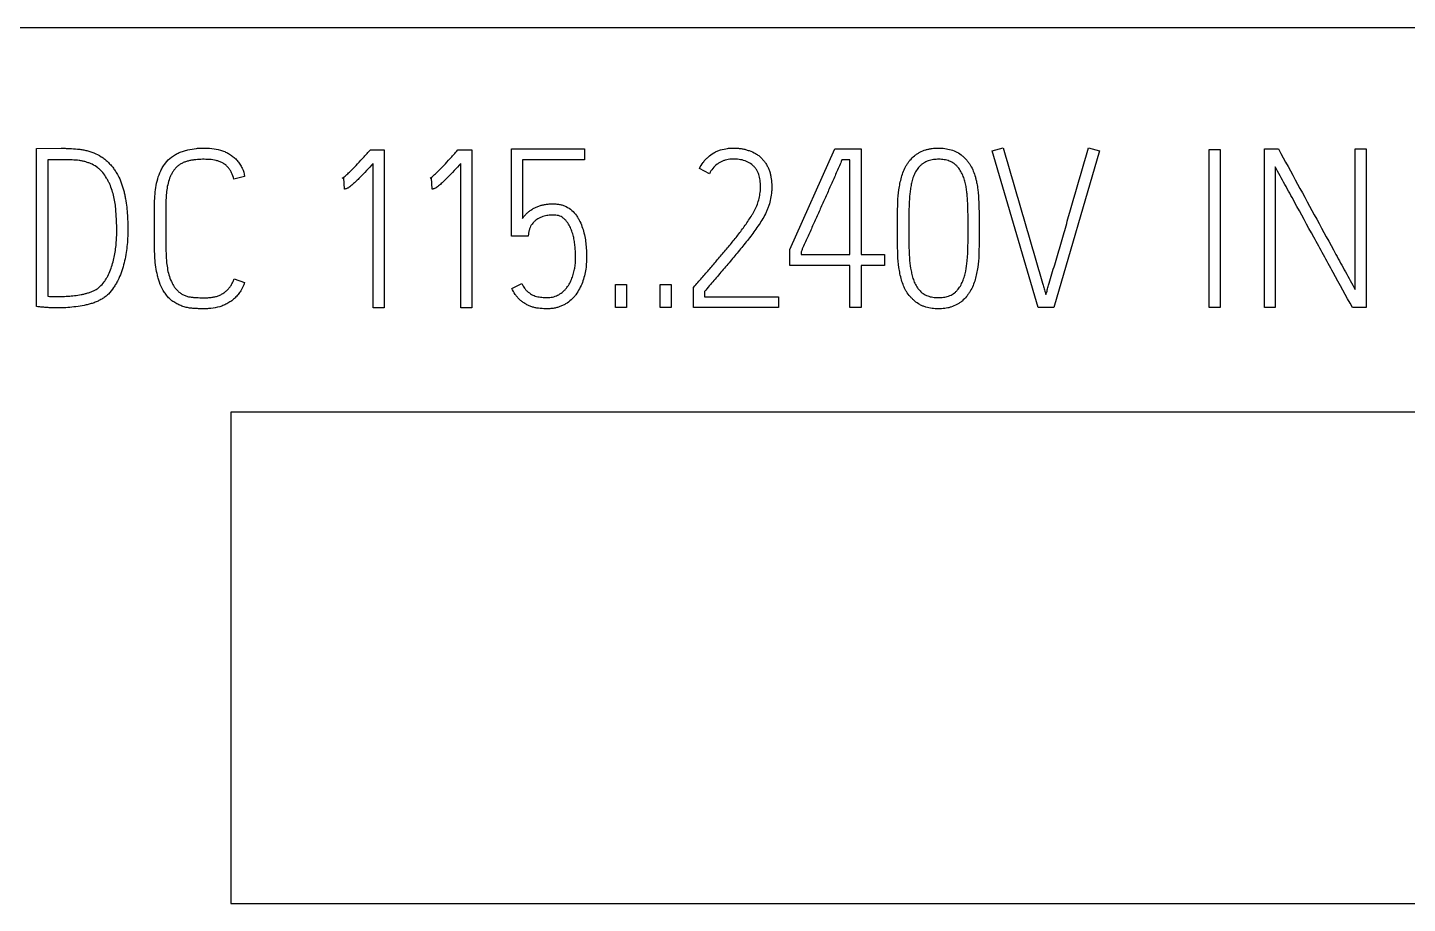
# Model space of a CAD drawing. Extents: x 0 to 420, y 0 to 297.
# Drawn here: x 129.53 to 144.31, y 215.72 to 225.1 of the extents above; entities that cross this region are included whole.
import ezdxf

# ---------------------------------------------------------------- set-up
doc = ezdxf.new("R2010")
doc.units = 0
doc.header["$LTSCALE"] = 23.1
doc.layers.add('10000_FRONT', color=7, linetype='CONTINUOUS')
doc.layers.add('10500_FRONT_LABELING', color=7, linetype='CONTINUOUS')

msp = doc.modelspace()

# ---------------------------------------------------------------- linework, layer by layer
at = {"layer": '10000_FRONT', "color": 7, "linetype": 'CONTINUOUS'}
for p, q in [((86.234, 225.105), (157.734, 225.105)), ((131.704, 220.985), (131.704, 215.725)), ((156.114, 220.985), (131.704, 220.985)), ((131.704, 215.725), (156.114, 215.725))]:
    msp.add_line(p, q, dxfattribs=at)
at = {"layer": '10500_FRONT_LABELING', "color": 7, "linetype": 'CONTINUOUS'}
for p, q in [((129.625, 223.809), (129.886, 223.812)), ((129.625, 222.116), (129.625, 223.809)), ((133.182, 223.776), (133.199, 223.795)), ((133.199, 223.795), (133.347, 223.795)), ((133.347, 223.795), (133.347, 222.102)), ((134.121, 223.776), (134.137, 223.795)), ((134.137, 223.795), (134.285, 223.795)), ((134.285, 223.795), (134.285, 222.102)), ((134.71, 222.871), (134.71, 223.805)), ((134.71, 223.805), (135.491, 223.805)), ((135.491, 223.805), (135.491, 223.687)), ((137.693, 222.729), (138.172, 223.805)), ((138.172, 223.805), (138.454, 223.805)), ((138.454, 223.805), (138.454, 222.673)), ((139.859, 223.783), (139.975, 223.816)), ((140.352, 222.105), (139.859, 223.783)), ((141.008, 223.783), (140.518, 222.105)), ((140.892, 223.816), (141.008, 223.783)), ((142.184, 222.105), (142.184, 223.8)), ((142.184, 223.8), (142.301, 223.8)), ((142.301, 223.8), (142.301, 222.105)), ((142.774, 222.105), (142.774, 223.805)), ((142.774, 223.805), (142.925, 223.805)), ((143.745, 222.3), (143.745, 223.805)), ((143.745, 223.805), (143.864, 223.805)), ((143.864, 223.805), (143.864, 222.105)), ((129.746, 223.689), (129.746, 222.227)), ((129.933, 223.689), (129.746, 223.689)), ((133.23, 222.102), (133.23, 223.649)), ((134.168, 222.102), (134.168, 223.649)), ((134.827, 223.687), (134.827, 223.059)), ((135.491, 223.687), (134.827, 223.687)), ((136.831, 223.54), (136.724, 223.595)), ((138.333, 223.687), (138.25, 223.687)), ((138.333, 222.673), (138.333, 223.687)), ((142.89, 223.614), (142.89, 222.105)), ((131.853, 223.51), (131.737, 223.482)), ((132.914, 223.496), (132.899, 223.491)), ((132.921, 223.375), (132.914, 223.496)), ((133.854, 223.496), (133.839, 223.491)), ((133.861, 223.375), (133.854, 223.496)), ((130.888, 222.755), (130.888, 223.203)), ((131.009, 223.203), (131.009, 222.755)), ((134.888, 222.871), (134.71, 222.871)), ((134.898, 222.923), (134.888, 222.871)), ((138.845, 222.939), (138.845, 222.965)), ((138.966, 222.965), (138.966, 222.939)), ((139.601, 222.939), (139.601, 222.965)), ((139.719, 222.965), (139.719, 222.939)), ((137.693, 222.555), (137.693, 222.729)), ((137.812, 222.703), (137.812, 222.673)), ((138.333, 222.555), (137.693, 222.555)), ((137.812, 222.673), (138.333, 222.673)), ((138.333, 222.105), (138.333, 222.555)), ((138.454, 222.673), (138.705, 222.673)), ((138.454, 222.555), (138.454, 222.105)), ((138.705, 222.555), (138.454, 222.555)), ((138.705, 222.673), (138.705, 222.555)), ((131.739, 222.413), (131.85, 222.373)), ((134.715, 222.312), (134.822, 222.362)), ((135.824, 222.105), (135.824, 222.352)), ((135.824, 222.352), (135.944, 222.352)), ((135.944, 222.352), (135.944, 222.105)), ((136.303, 222.105), (136.303, 222.352)), ((136.303, 222.352), (136.422, 222.352)), ((136.422, 222.352), (136.422, 222.105)), ((136.66, 222.321), (136.674, 222.338)), ((136.66, 222.105), (136.66, 222.321)), ((136.779, 222.279), (136.779, 222.222)), ((136.779, 222.222), (137.57, 222.222)), ((137.57, 222.222), (137.57, 222.105)), ((133.347, 222.102), (133.23, 222.102)), ((134.285, 222.102), (134.168, 222.102)), ((135.944, 222.105), (135.824, 222.105)), ((136.422, 222.105), (136.303, 222.105)), ((137.57, 222.105), (136.66, 222.105)), ((138.454, 222.105), (138.333, 222.105)), ((140.518, 222.105), (140.352, 222.105)), ((142.301, 222.105), (142.184, 222.105)), ((142.89, 222.105), (142.774, 222.105)), ((143.864, 222.105), (143.717, 222.105))]:
    msp.add_line(p, q, dxfattribs=at)
for points, knots in [([(129.886, 223.812), (129.901, 223.812), (129.916, 223.812), (129.946, 223.811), (129.96, 223.81), (130.005, 223.808), (130.034, 223.806), (130.079, 223.802), (130.093, 223.8), (130.123, 223.796), (130.137, 223.793), (130.166, 223.786), (130.181, 223.782), (130.209, 223.773), (130.224, 223.768), (130.265, 223.751), (130.292, 223.738), (130.33, 223.714), (130.342, 223.705), (130.366, 223.686), (130.377, 223.676), (130.398, 223.656), (130.408, 223.645), (130.428, 223.623), (130.438, 223.611), (130.456, 223.587), (130.464, 223.575), (130.48, 223.549), (130.488, 223.536), (130.509, 223.497), (130.521, 223.47), (130.537, 223.428), (130.541, 223.414), (130.55, 223.385), (130.554, 223.371), (130.562, 223.342), (130.565, 223.327), (130.571, 223.298), (130.574, 223.284), (130.582, 223.24), (130.586, 223.211), (130.593, 223.152), (130.596, 223.123), (130.599, 223.064), (130.6, 223.034), (130.601, 222.975), (130.602, 222.946), (130.601, 222.886), (130.6, 222.857), (130.596, 222.797), (130.594, 222.768), (130.586, 222.709), (130.582, 222.68), (130.571, 222.622), (130.564, 222.593), (130.549, 222.535), (130.54, 222.507), (130.52, 222.451), (130.508, 222.423), (130.488, 222.384), (130.481, 222.371), (130.466, 222.345), (130.458, 222.332), (130.433, 222.295), (130.414, 222.272), (130.388, 222.246), (130.382, 222.241), (130.371, 222.231), (130.365, 222.226), (130.347, 222.212), (130.335, 222.204), (130.309, 222.189), (130.296, 222.182), (130.269, 222.17), (130.255, 222.164), (130.227, 222.153), (130.213, 222.149), (130.184, 222.141), (130.17, 222.137), (130.127, 222.128), (130.098, 222.122), (130.039, 222.114), (130.01, 222.11), (129.951, 222.105), (129.921, 222.104), (129.862, 222.102), (129.832, 222.102), (129.788, 222.103), (129.773, 222.104), (129.744, 222.105), (129.729, 222.107), (129.699, 222.109), (129.684, 222.111), (129.655, 222.113), (129.64, 222.115), (129.625, 222.116)], [0, 0, 0, 0, 0.015625, 0.015625, 0.03125, 0.03125, 0.0625, 0.0625, 0.078125, 0.078125, 0.09375, 0.09375, 0.109375, 0.109375, 0.125, 0.125, 0.15625, 0.15625, 0.171875, 0.171875, 0.1875, 0.1875, 0.203125, 0.203125, 0.21875, 0.21875, 0.234375, 0.234375, 0.25, 0.25, 0.28125, 0.28125, 0.296875, 0.296875, 0.3125, 0.3125, 0.328125, 0.328125, 0.34375, 0.34375, 0.375, 0.375, 0.40625, 0.40625, 0.4375, 0.4375, 0.46875, 0.46875, 0.5, 0.5, 0.53125, 0.53125, 0.5625, 0.5625, 0.59375, 0.59375, 0.625, 0.625, 0.65625, 0.65625, 0.671875, 0.671875, 0.6875, 0.6875, 0.71875, 0.71875, 0.726562, 0.726562, 0.734375, 0.734375, 0.75, 0.75, 0.765625, 0.765625, 0.78125, 0.78125, 0.796875, 0.796875, 0.8125, 0.8125, 0.84375, 0.84375, 0.875, 0.875, 0.90625, 0.90625, 0.9375, 0.9375, 0.953125, 0.953125, 0.96875, 0.96875, 0.984375, 0.984375, 1, 1, 1, 1]), ([(130.888, 223.203), (130.888, 223.266), (130.892, 223.329), (130.906, 223.422), (130.913, 223.453), (130.93, 223.514), (130.941, 223.543), (130.961, 223.586), (130.968, 223.6), (130.985, 223.627), (130.994, 223.64), (131.023, 223.677), (131.046, 223.699), (131.077, 223.723), (131.084, 223.727), (131.097, 223.736), (131.104, 223.74), (131.124, 223.752), (131.138, 223.759), (131.167, 223.772), (131.182, 223.777), (131.213, 223.787), (131.228, 223.792), (131.274, 223.802), (131.305, 223.807), (131.352, 223.812), (131.368, 223.813), (131.399, 223.814), (131.415, 223.814), (131.462, 223.814), (131.494, 223.812), (131.556, 223.803), (131.586, 223.796), (131.624, 223.783), (131.632, 223.78), (131.646, 223.774), (131.653, 223.77), (131.675, 223.759), (131.688, 223.751), (131.715, 223.734), (131.727, 223.724), (131.752, 223.703), (131.774, 223.681), (131.794, 223.656), (131.811, 223.629), (131.819, 223.615), (131.84, 223.572), (131.849, 223.542), (131.853, 223.51)], [0, 0, 0, 0, 0.125, 0.125, 0.1875, 0.1875, 0.25, 0.25, 0.28125, 0.28125, 0.3125, 0.3125, 0.375, 0.375, 0.390625, 0.390625, 0.40625, 0.40625, 0.4375, 0.4375, 0.46875, 0.46875, 0.5, 0.5, 0.5625, 0.5625, 0.59375, 0.59375, 0.625, 0.625, 0.6875, 0.6875, 0.75, 0.75, 0.765625, 0.765625, 0.78125, 0.78125, 0.8125, 0.8125, 0.84375, 0.84375, 0.875, 0.90625, 0.90625, 0.9375, 0.9375, 1, 1, 1, 1]), ([(132.899, 223.491), (132.907, 223.496), (132.913, 223.501), (132.926, 223.511), (132.932, 223.517), (132.951, 223.533), (132.964, 223.545), (133, 223.58), (133.023, 223.604), (133.069, 223.653), (133.092, 223.677), (133.126, 223.714), (133.137, 223.727), (133.16, 223.751), (133.171, 223.764), (133.182, 223.776)], [0, 0, 0, 0, 0.0625, 0.0625, 0.125, 0.125, 0.25, 0.25, 0.5, 0.5, 0.75, 0.75, 0.875, 0.875, 1, 1, 1, 1]), ([(133.839, 223.491), (133.847, 223.496), (133.853, 223.501), (133.866, 223.511), (133.872, 223.517), (133.891, 223.533), (133.903, 223.545), (133.939, 223.58), (133.962, 223.604), (134.008, 223.653), (134.031, 223.677), (134.065, 223.714), (134.076, 223.727), (134.099, 223.751), (134.11, 223.764), (134.121, 223.776)], [0, 0, 0, 0, 0.0625, 0.0625, 0.125, 0.125, 0.25, 0.25, 0.5, 0.5, 0.75, 0.75, 0.875, 0.875, 1, 1, 1, 1]), ([(136.724, 223.595), (136.735, 223.618), (136.748, 223.641), (136.771, 223.671), (136.779, 223.681), (136.797, 223.7), (136.806, 223.709), (136.835, 223.735), (136.856, 223.75), (136.889, 223.77), (136.901, 223.776), (136.925, 223.786), (136.937, 223.791), (136.974, 223.802), (136.999, 223.807), (137.038, 223.812), (137.051, 223.813), (137.077, 223.814), (137.09, 223.814), (137.115, 223.814), (137.128, 223.813), (137.154, 223.811), (137.167, 223.809), (137.192, 223.805), (137.205, 223.802), (137.23, 223.795), (137.243, 223.791), (137.279, 223.778), (137.303, 223.768), (137.331, 223.752), (137.337, 223.748), (137.348, 223.741), (137.353, 223.737), (137.368, 223.725), (137.378, 223.717), (137.396, 223.698), (137.405, 223.689), (137.421, 223.669), (137.429, 223.658), (137.443, 223.637), (137.449, 223.625), (137.461, 223.602), (137.466, 223.591), (137.475, 223.566), (137.479, 223.554), (137.485, 223.529), (137.488, 223.516), (137.494, 223.478), (137.497, 223.453), (137.499, 223.414), (137.499, 223.401), (137.498, 223.375), (137.498, 223.362), (137.495, 223.324), (137.491, 223.299), (137.481, 223.248), (137.475, 223.223), (137.463, 223.187), (137.459, 223.174), (137.449, 223.15), (137.444, 223.139), (137.428, 223.104), (137.415, 223.081), (137.39, 223.037), (137.376, 223.016), (137.347, 222.973), (137.333, 222.952), (137.303, 222.911), (137.288, 222.89), (137.241, 222.829), (137.209, 222.789), (137.144, 222.709), (137.111, 222.67), (137.045, 222.591), (137.012, 222.552), (136.945, 222.474), (136.912, 222.435), (136.845, 222.357), (136.812, 222.318), (136.779, 222.279)], [0, 0, 0, 0, 0.03125, 0.03125, 0.046875, 0.046875, 0.0625, 0.0625, 0.09375, 0.09375, 0.109375, 0.109375, 0.125, 0.125, 0.15625, 0.15625, 0.171875, 0.171875, 0.1875, 0.1875, 0.203125, 0.203125, 0.21875, 0.21875, 0.234375, 0.234375, 0.25, 0.25, 0.28125, 0.28125, 0.289062, 0.289062, 0.296875, 0.296875, 0.3125, 0.3125, 0.328125, 0.328125, 0.34375, 0.34375, 0.359375, 0.359375, 0.375, 0.375, 0.390625, 0.390625, 0.40625, 0.40625, 0.4375, 0.4375, 0.453125, 0.453125, 0.46875, 0.46875, 0.5, 0.5, 0.53125, 0.53125, 0.546875, 0.546875, 0.5625, 0.5625, 0.59375, 0.59375, 0.625, 0.625, 0.65625, 0.65625, 0.6875, 0.6875, 0.75, 0.75, 0.8125, 0.8125, 0.875, 0.875, 0.9375, 0.9375, 1, 1, 1, 1]), ([(138.845, 222.965), (138.845, 223.01), (138.845, 223.055), (138.846, 223.122), (138.846, 223.145), (138.847, 223.19), (138.848, 223.212), (138.85, 223.279), (138.854, 223.324), (138.863, 223.391), (138.867, 223.413), (138.876, 223.457), (138.881, 223.479), (138.894, 223.523), (138.901, 223.545), (138.918, 223.587), (138.927, 223.608), (138.945, 223.637), (138.951, 223.647), (138.964, 223.666), (138.971, 223.675), (138.993, 223.701), (139.009, 223.717), (139.036, 223.739), (139.045, 223.746), (139.064, 223.758), (139.074, 223.764), (139.104, 223.78), (139.125, 223.789), (139.158, 223.799), (139.169, 223.801), (139.192, 223.806), (139.203, 223.808), (139.237, 223.813), (139.26, 223.814), (139.305, 223.814), (139.328, 223.813), (139.374, 223.807), (139.396, 223.802), (139.44, 223.789), (139.461, 223.781), (139.502, 223.759), (139.521, 223.747), (139.547, 223.725), (139.556, 223.717), (139.572, 223.701), (139.58, 223.693), (139.594, 223.675), (139.601, 223.666), (139.615, 223.648), (139.621, 223.638), (139.639, 223.608), (139.648, 223.588), (139.665, 223.546), (139.672, 223.524), (139.682, 223.492), (139.685, 223.481), (139.69, 223.458), (139.692, 223.447), (139.699, 223.414), (139.702, 223.392), (139.71, 223.325), (139.714, 223.28), (139.717, 223.19), (139.718, 223.145), (139.719, 223.055), (139.719, 223.01), (139.719, 222.965)], [0, 0, 0, 0, 0.0625, 0.0625, 0.09375, 0.09375, 0.125, 0.125, 0.1875, 0.1875, 0.21875, 0.21875, 0.25, 0.25, 0.28125, 0.28125, 0.3125, 0.3125, 0.328125, 0.328125, 0.34375, 0.34375, 0.375, 0.375, 0.390625, 0.390625, 0.40625, 0.40625, 0.4375, 0.4375, 0.453125, 0.453125, 0.46875, 0.46875, 0.5, 0.5, 0.53125, 0.53125, 0.5625, 0.5625, 0.59375, 0.59375, 0.625, 0.625, 0.640625, 0.640625, 0.65625, 0.65625, 0.671875, 0.671875, 0.6875, 0.6875, 0.71875, 0.71875, 0.75, 0.75, 0.765625, 0.765625, 0.78125, 0.78125, 0.8125, 0.8125, 0.875, 0.875, 0.9375, 0.9375, 1, 1, 1, 1]), ([(139.975, 223.816), (140.013, 223.685), (140.051, 223.554), (140.109, 223.358), (140.127, 223.293), (140.156, 223.194), (140.165, 223.162), (140.185, 223.096), (140.194, 223.064), (140.214, 222.998), (140.224, 222.966), (140.243, 222.9), (140.272, 222.802), (140.3, 222.704), (140.338, 222.573), (140.357, 222.507), (140.386, 222.409), (140.395, 222.377), (140.41, 222.328), (140.415, 222.311), (140.425, 222.279), (140.43, 222.262), (140.435, 222.246)], [0, 0, 0, 0, 0.25, 0.25, 0.375, 0.375, 0.4375, 0.4375, 0.5, 0.5, 0.5625, 0.5625, 0.625, 0.75, 0.75, 0.875, 0.875, 0.9375, 0.9375, 0.96875, 0.96875, 1, 1, 1, 1]), ([(140.435, 222.246), (140.44, 222.262), (140.445, 222.279), (140.454, 222.311), (140.459, 222.328), (140.473, 222.377), (140.482, 222.41), (140.511, 222.508), (140.531, 222.573), (140.569, 222.704), (140.588, 222.769), (140.626, 222.9), (140.645, 222.966), (140.701, 223.162), (140.739, 223.293), (140.815, 223.555), (140.853, 223.686), (140.892, 223.816)], [0, 0, 0, 0, 0.03125, 0.03125, 0.0625, 0.0625, 0.125, 0.125, 0.25, 0.25, 0.375, 0.375, 0.5, 0.5, 0.75, 0.75, 1, 1, 1, 1]), ([(142.925, 223.805), (142.993, 223.679), (143.062, 223.554), (143.198, 223.303), (143.266, 223.177), (143.403, 222.927), (143.471, 222.801), (143.574, 222.613), (143.608, 222.551), (143.66, 222.457), (143.677, 222.426), (143.711, 222.363), (143.729, 222.332), (143.745, 222.3)], [0, 0, 0, 0, 0.25, 0.25, 0.5, 0.5, 0.75, 0.75, 0.875, 0.875, 0.9375, 0.9375, 1, 1, 1, 1]), ([(129.746, 222.227), (129.77, 222.225), (129.818, 222.225), (129.866, 222.225), (129.902, 222.225), (129.913, 222.226), (129.937, 222.226), (129.949, 222.227), (129.985, 222.229), (130.008, 222.231), (130.056, 222.237), (130.079, 222.241), (130.114, 222.248), (130.126, 222.25), (130.15, 222.256), (130.161, 222.259), (130.185, 222.266), (130.196, 222.27), (130.219, 222.278), (130.23, 222.283), (130.251, 222.293), (130.262, 222.299), (130.282, 222.313), (130.291, 222.321), (130.318, 222.345), (130.334, 222.363), (130.356, 222.392), (130.363, 222.402), (130.375, 222.423), (130.381, 222.433), (130.398, 222.465), (130.408, 222.487), (130.425, 222.532), (130.432, 222.555), (130.446, 222.601), (130.451, 222.624), (130.461, 222.671), (130.465, 222.695), (130.472, 222.742), (130.475, 222.765), (130.479, 222.813), (130.481, 222.837), (130.483, 222.885), (130.483, 222.909), (130.483, 222.957), (130.483, 222.981), (130.481, 223.029), (130.48, 223.053), (130.477, 223.101), (130.474, 223.149), (130.469, 223.196), (130.462, 223.244), (130.457, 223.267), (130.447, 223.315), (130.44, 223.338), (130.426, 223.384), (130.417, 223.407), (130.403, 223.44), (130.397, 223.451), (130.386, 223.472), (130.368, 223.504), (130.348, 223.534), (130.325, 223.561), (130.317, 223.57), (130.299, 223.587), (130.29, 223.595), (130.261, 223.617), (130.24, 223.63), (130.208, 223.646), (130.196, 223.65), (130.173, 223.659), (130.162, 223.663), (130.139, 223.67), (130.127, 223.673), (130.103, 223.677), (130.091, 223.679), (130.055, 223.684), (130.031, 223.686), (129.982, 223.688), (129.958, 223.689), (129.933, 223.689)], [0, 0, 0, 0, 0.03125, 0.0625, 0.0625, 0.078125, 0.078125, 0.09375, 0.09375, 0.125, 0.125, 0.15625, 0.15625, 0.171875, 0.171875, 0.1875, 0.1875, 0.203125, 0.203125, 0.21875, 0.21875, 0.234375, 0.234375, 0.25, 0.25, 0.28125, 0.28125, 0.296875, 0.296875, 0.3125, 0.3125, 0.34375, 0.34375, 0.375, 0.375, 0.40625, 0.40625, 0.4375, 0.4375, 0.46875, 0.46875, 0.5, 0.5, 0.53125, 0.53125, 0.5625, 0.5625, 0.59375, 0.59375, 0.625, 0.65625, 0.65625, 0.6875, 0.6875, 0.71875, 0.71875, 0.75, 0.75, 0.765625, 0.765625, 0.78125, 0.8125, 0.8125, 0.828125, 0.828125, 0.84375, 0.84375, 0.875, 0.875, 0.890625, 0.890625, 0.90625, 0.90625, 0.921875, 0.921875, 0.9375, 0.9375, 0.96875, 0.96875, 1, 1, 1, 1]), ([(131.737, 223.482), (131.731, 223.505), (131.724, 223.528), (131.708, 223.561), (131.702, 223.572), (131.689, 223.592), (131.681, 223.602), (131.665, 223.62), (131.656, 223.628), (131.636, 223.643), (131.626, 223.65), (131.604, 223.661), (131.593, 223.666), (131.57, 223.674), (131.558, 223.678), (131.523, 223.686), (131.499, 223.69), (131.462, 223.693), (131.45, 223.693), (131.426, 223.694), (131.413, 223.694), (131.377, 223.693), (131.353, 223.692), (131.316, 223.688), (131.304, 223.686), (131.28, 223.683), (131.268, 223.68), (131.244, 223.675), (131.232, 223.672), (131.209, 223.664), (131.198, 223.66), (131.176, 223.648), (131.166, 223.642), (131.146, 223.629), (131.136, 223.621), (131.123, 223.609), (131.118, 223.604), (131.11, 223.595), (131.106, 223.591), (131.094, 223.577), (131.087, 223.567), (131.075, 223.546), (131.069, 223.535), (131.058, 223.513), (131.053, 223.502), (131.041, 223.468), (131.034, 223.445), (131.023, 223.397), (131.02, 223.373), (131.014, 223.325), (131.012, 223.301), (131.01, 223.252), (131.009, 223.228), (131.009, 223.203)], [0, 0, 0, 0, 0.0625, 0.0625, 0.09375, 0.09375, 0.125, 0.125, 0.15625, 0.15625, 0.1875, 0.1875, 0.21875, 0.21875, 0.25, 0.25, 0.3125, 0.3125, 0.34375, 0.34375, 0.375, 0.375, 0.4375, 0.4375, 0.46875, 0.46875, 0.5, 0.5, 0.53125, 0.53125, 0.5625, 0.5625, 0.59375, 0.59375, 0.625, 0.625, 0.640625, 0.640625, 0.65625, 0.65625, 0.6875, 0.6875, 0.71875, 0.71875, 0.75, 0.75, 0.8125, 0.8125, 0.875, 0.875, 0.9375, 0.9375, 1, 1, 1, 1]), ([(133.23, 223.649), (133.206, 223.623), (133.182, 223.598), (133.134, 223.548), (133.11, 223.522), (133.073, 223.485), (133.061, 223.473), (133.036, 223.449), (133.023, 223.437), (133.003, 223.42), (132.997, 223.414), (132.983, 223.403), (132.976, 223.398), (132.966, 223.391), (132.962, 223.388), (132.954, 223.384), (132.951, 223.382), (132.942, 223.379), (132.938, 223.378), (132.929, 223.376), (132.925, 223.375), (132.921, 223.375)], [0, 0, 0, 0, 0.25, 0.25, 0.5, 0.5, 0.625, 0.625, 0.75, 0.75, 0.8125, 0.8125, 0.875, 0.875, 0.90625, 0.90625, 0.9375, 0.9375, 0.96875, 0.96875, 1, 1, 1, 1]), ([(134.168, 223.649), (134.144, 223.623), (134.121, 223.598), (134.073, 223.548), (134.049, 223.522), (134.012, 223.486), (134, 223.473), (133.975, 223.449), (133.962, 223.437), (133.943, 223.42), (133.936, 223.414), (133.923, 223.403), (133.916, 223.398), (133.905, 223.391), (133.902, 223.388), (133.894, 223.384), (133.89, 223.382), (133.882, 223.379), (133.878, 223.378), (133.869, 223.376), (133.865, 223.375), (133.861, 223.375)], [0, 0, 0, 0, 0.25, 0.25, 0.5, 0.5, 0.625, 0.625, 0.75, 0.75, 0.8125, 0.8125, 0.875, 0.875, 0.90625, 0.90625, 0.9375, 0.9375, 0.96875, 0.96875, 1, 1, 1, 1]), ([(136.674, 222.338), (136.688, 222.354), (136.703, 222.371), (136.731, 222.403), (136.745, 222.42), (136.788, 222.469), (136.816, 222.501), (136.873, 222.567), (136.901, 222.6), (136.957, 222.666), (136.985, 222.699), (137.041, 222.765), (137.069, 222.798), (137.123, 222.866), (137.149, 222.9), (137.201, 222.97), (137.226, 223.005), (137.262, 223.059), (137.274, 223.078), (137.291, 223.105), (137.297, 223.115), (137.307, 223.134), (137.313, 223.143), (137.328, 223.173), (137.337, 223.192), (137.351, 223.233), (137.357, 223.254), (137.367, 223.296), (137.371, 223.318), (137.377, 223.361), (137.378, 223.382), (137.378, 223.426), (137.377, 223.447), (137.37, 223.491), (137.366, 223.512), (137.355, 223.543), (137.35, 223.553), (137.34, 223.573), (137.335, 223.582), (137.322, 223.6), (137.316, 223.608), (137.301, 223.624), (137.292, 223.632), (137.267, 223.652), (137.248, 223.663), (137.207, 223.68), (137.186, 223.686), (137.153, 223.692), (137.143, 223.693), (137.121, 223.695), (137.11, 223.696), (137.077, 223.696), (137.055, 223.695), (137.022, 223.69), (137.011, 223.688), (136.99, 223.682), (136.98, 223.679), (136.96, 223.67), (136.95, 223.666), (136.931, 223.655), (136.922, 223.648), (136.895, 223.629), (136.88, 223.613), (136.852, 223.579), (136.84, 223.56), (136.831, 223.54)], [0, 0, 0, 0, 0.03125, 0.03125, 0.0625, 0.0625, 0.125, 0.125, 0.1875, 0.1875, 0.25, 0.25, 0.3125, 0.3125, 0.375, 0.375, 0.4375, 0.4375, 0.46875, 0.46875, 0.484375, 0.484375, 0.5, 0.5, 0.53125, 0.53125, 0.5625, 0.5625, 0.59375, 0.59375, 0.625, 0.625, 0.65625, 0.65625, 0.6875, 0.6875, 0.703125, 0.703125, 0.71875, 0.71875, 0.734375, 0.734375, 0.75, 0.75, 0.78125, 0.78125, 0.8125, 0.8125, 0.828125, 0.828125, 0.84375, 0.84375, 0.875, 0.875, 0.890625, 0.890625, 0.90625, 0.90625, 0.921875, 0.921875, 0.9375, 0.9375, 0.96875, 0.96875, 1, 1, 1, 1]), ([(138.25, 223.687), (138.241, 223.666), (138.232, 223.646), (138.214, 223.605), (138.205, 223.584), (138.178, 223.522), (138.16, 223.481), (138.123, 223.399), (138.105, 223.358), (138.069, 223.276), (138.05, 223.235), (138.014, 223.154), (137.995, 223.113), (137.959, 223.031), (137.94, 222.99), (137.904, 222.908), (137.886, 222.867), (137.858, 222.806), (137.849, 222.785), (137.835, 222.754), (137.83, 222.744), (137.821, 222.724), (137.816, 222.714), (137.812, 222.703)], [0, 0, 0, 0, 0.0625, 0.0625, 0.125, 0.125, 0.25, 0.25, 0.375, 0.375, 0.5, 0.5, 0.625, 0.625, 0.75, 0.75, 0.875, 0.875, 0.9375, 0.9375, 0.96875, 0.96875, 1, 1, 1, 1]), ([(139.601, 222.965), (139.601, 223.002), (139.601, 223.039), (139.6, 223.112), (139.599, 223.149), (139.598, 223.204), (139.597, 223.222), (139.595, 223.259), (139.594, 223.277), (139.591, 223.313), (139.589, 223.332), (139.585, 223.368), (139.582, 223.386), (139.575, 223.422), (139.571, 223.44), (139.562, 223.476), (139.556, 223.494), (139.545, 223.52), (139.542, 223.529), (139.533, 223.546), (139.529, 223.555), (139.519, 223.571), (139.514, 223.579), (139.503, 223.595), (139.498, 223.602), (139.486, 223.617), (139.479, 223.624), (139.465, 223.637), (139.458, 223.643), (139.442, 223.654), (139.434, 223.659), (139.417, 223.668), (139.408, 223.672), (139.391, 223.678), (139.381, 223.681), (139.363, 223.686), (139.354, 223.688), (139.325, 223.692), (139.306, 223.694), (139.268, 223.694), (139.249, 223.693), (139.212, 223.688), (139.193, 223.684), (139.166, 223.675), (139.157, 223.672), (139.14, 223.663), (139.132, 223.659), (139.116, 223.648), (139.108, 223.643), (139.094, 223.63), (139.087, 223.623), (139.067, 223.603), (139.056, 223.588), (139.041, 223.563), (139.036, 223.555), (139.028, 223.538), (139.024, 223.53), (139.013, 223.504), (139.007, 223.486), (138.997, 223.449), (138.993, 223.431), (138.986, 223.394), (138.983, 223.375), (138.978, 223.338), (138.976, 223.32), (138.973, 223.283), (138.972, 223.264), (138.97, 223.227), (138.969, 223.208), (138.967, 223.152), (138.967, 223.115), (138.966, 223.04), (138.966, 223.003), (138.966, 222.965)], [0, 0, 0, 0, 0.0625, 0.0625, 0.125, 0.125, 0.15625, 0.15625, 0.1875, 0.1875, 0.21875, 0.21875, 0.25, 0.25, 0.28125, 0.28125, 0.3125, 0.3125, 0.328125, 0.328125, 0.34375, 0.34375, 0.359375, 0.359375, 0.375, 0.375, 0.390625, 0.390625, 0.40625, 0.40625, 0.421875, 0.421875, 0.4375, 0.4375, 0.453125, 0.453125, 0.46875, 0.46875, 0.5, 0.5, 0.53125, 0.53125, 0.5625, 0.5625, 0.578125, 0.578125, 0.59375, 0.59375, 0.609375, 0.609375, 0.625, 0.625, 0.65625, 0.65625, 0.671875, 0.671875, 0.6875, 0.6875, 0.71875, 0.71875, 0.75, 0.75, 0.78125, 0.78125, 0.8125, 0.8125, 0.84375, 0.84375, 0.875, 0.875, 0.9375, 0.9375, 1, 1, 1, 1]), ([(143.717, 222.105), (143.648, 222.23), (143.579, 222.356), (143.476, 222.545), (143.442, 222.608), (143.39, 222.702), (143.373, 222.733), (143.338, 222.796), (143.321, 222.828), (143.234, 222.984), (143.166, 223.111), (143.063, 223.299), (143.028, 223.362), (142.976, 223.456), (142.959, 223.487), (142.924, 223.55), (142.907, 223.581), (142.89, 223.614)], [0, 0, 0, 0, 0.25, 0.25, 0.375, 0.375, 0.4375, 0.4375, 0.5, 0.5, 0.75, 0.75, 0.875, 0.875, 0.9375, 0.9375, 1, 1, 1, 1]), ([(134.827, 223.059), (134.834, 223.07), (134.842, 223.08), (134.858, 223.098), (134.867, 223.107), (134.885, 223.124), (134.894, 223.132), (134.914, 223.147), (134.925, 223.155), (134.946, 223.168), (134.957, 223.174), (134.979, 223.184), (134.991, 223.189), (135.014, 223.197), (135.027, 223.201), (135.051, 223.207), (135.063, 223.209), (135.087, 223.213), (135.1, 223.215), (135.125, 223.217), (135.137, 223.217), (135.162, 223.218), (135.174, 223.217), (135.199, 223.215), (135.212, 223.214), (135.236, 223.209), (135.248, 223.206), (135.266, 223.2), (135.272, 223.198), (135.284, 223.193), (135.289, 223.191), (135.317, 223.177), (135.338, 223.163), (135.376, 223.13), (135.392, 223.111), (135.414, 223.081), (135.42, 223.07), (135.433, 223.049), (135.439, 223.038), (135.455, 223.004), (135.464, 222.981), (135.48, 222.935), (135.486, 222.911), (135.497, 222.862), (135.501, 222.838), (135.507, 222.789), (135.512, 222.74), (135.514, 222.691), (135.515, 222.642), (135.514, 222.617), (135.512, 222.568), (135.51, 222.543), (135.503, 222.494), (135.498, 222.469), (135.486, 222.422), (135.478, 222.398), (135.461, 222.352), (135.451, 222.329), (135.427, 222.285), (135.414, 222.264), (135.392, 222.234), (135.384, 222.225), (135.367, 222.206), (135.358, 222.197), (135.331, 222.172), (135.311, 222.157), (135.279, 222.138), (135.268, 222.132), (135.245, 222.122), (135.233, 222.117), (135.21, 222.109), (135.198, 222.106), (135.174, 222.1), (135.161, 222.098), (135.137, 222.095), (135.124, 222.094), (135.099, 222.093), (135.087, 222.093), (135.062, 222.094), (135.05, 222.094), (135.025, 222.096), (135.013, 222.096), (134.995, 222.099), (134.988, 222.1), (134.976, 222.102), (134.97, 222.103), (134.952, 222.107), (134.94, 222.111), (134.916, 222.118), (134.904, 222.123), (134.882, 222.133), (134.871, 222.139), (134.849, 222.152), (134.839, 222.159), (134.818, 222.173), (134.809, 222.181), (134.79, 222.198), (134.782, 222.207), (134.765, 222.226), (134.758, 222.236), (134.737, 222.267), (134.725, 222.289), (134.715, 222.312)], [0, 0, 0, 0, 0.015625, 0.015625, 0.03125, 0.03125, 0.046875, 0.046875, 0.0625, 0.0625, 0.078125, 0.078125, 0.09375, 0.09375, 0.109375, 0.109375, 0.125, 0.125, 0.140625, 0.140625, 0.15625, 0.15625, 0.171875, 0.171875, 0.1875, 0.1875, 0.203125, 0.203125, 0.210938, 0.210938, 0.21875, 0.21875, 0.25, 0.25, 0.28125, 0.28125, 0.296875, 0.296875, 0.3125, 0.3125, 0.34375, 0.34375, 0.375, 0.375, 0.40625, 0.40625, 0.4375, 0.46875, 0.46875, 0.5, 0.5, 0.53125, 0.53125, 0.5625, 0.5625, 0.59375, 0.59375, 0.625, 0.625, 0.65625, 0.65625, 0.671875, 0.671875, 0.6875, 0.6875, 0.71875, 0.71875, 0.734375, 0.734375, 0.75, 0.75, 0.765625, 0.765625, 0.78125, 0.78125, 0.796875, 0.796875, 0.8125, 0.8125, 0.828125, 0.828125, 0.84375, 0.84375, 0.851562, 0.851562, 0.859375, 0.859375, 0.875, 0.875, 0.890625, 0.890625, 0.90625, 0.90625, 0.921875, 0.921875, 0.9375, 0.9375, 0.953125, 0.953125, 0.96875, 0.96875, 1, 1, 1, 1]), ([(134.822, 222.362), (134.831, 222.344), (134.84, 222.328), (134.857, 222.305), (134.863, 222.297), (134.876, 222.284), (134.883, 222.277), (134.906, 222.259), (134.922, 222.249), (134.948, 222.236), (134.956, 222.233), (134.974, 222.226), (134.984, 222.224), (135.012, 222.218), (135.031, 222.216), (135.06, 222.214), (135.069, 222.213), (135.088, 222.213), (135.098, 222.213), (135.117, 222.214), (135.127, 222.215), (135.146, 222.218), (135.155, 222.22), (135.174, 222.225), (135.183, 222.228), (135.2, 222.235), (135.209, 222.239), (135.234, 222.254), (135.25, 222.265), (135.271, 222.284), (135.278, 222.29), (135.291, 222.304), (135.298, 222.312), (135.315, 222.334), (135.325, 222.351), (135.344, 222.385), (135.351, 222.402), (135.365, 222.437), (135.371, 222.455), (135.381, 222.492), (135.385, 222.511), (135.394, 222.567), (135.397, 222.605), (135.397, 222.662), (135.397, 222.681), (135.394, 222.719), (135.393, 222.738), (135.39, 222.775), (135.388, 222.794), (135.382, 222.832), (135.378, 222.85), (135.369, 222.887), (135.364, 222.905), (135.351, 222.941), (135.344, 222.959), (135.331, 222.984), (135.326, 222.992), (135.316, 223.008), (135.311, 223.016), (135.299, 223.031), (135.293, 223.039), (135.28, 223.052), (135.273, 223.059), (135.258, 223.071), (135.25, 223.076), (135.233, 223.084), (135.224, 223.088), (135.206, 223.093), (135.196, 223.094), (135.177, 223.097), (135.168, 223.097), (135.139, 223.097), (135.12, 223.096), (135.092, 223.092), (135.083, 223.091), (135.064, 223.087), (135.055, 223.084), (135.028, 223.075), (135.011, 223.066), (134.986, 223.051), (134.978, 223.046), (134.963, 223.035), (134.956, 223.028), (134.943, 223.015), (134.937, 223.008), (134.926, 222.993), (134.92, 222.985), (134.911, 222.968), (134.908, 222.959), (134.903, 222.946), (134.902, 222.941), (134.899, 222.932), (134.898, 222.928), (134.898, 222.923)], [0, 0, 0, 0, 0.03125, 0.03125, 0.046875, 0.046875, 0.0625, 0.0625, 0.09375, 0.09375, 0.109375, 0.109375, 0.125, 0.125, 0.15625, 0.15625, 0.171875, 0.171875, 0.1875, 0.1875, 0.203125, 0.203125, 0.21875, 0.21875, 0.234375, 0.234375, 0.25, 0.25, 0.28125, 0.28125, 0.296875, 0.296875, 0.3125, 0.3125, 0.34375, 0.34375, 0.375, 0.375, 0.40625, 0.40625, 0.4375, 0.4375, 0.5, 0.5, 0.53125, 0.53125, 0.5625, 0.5625, 0.59375, 0.59375, 0.625, 0.625, 0.65625, 0.65625, 0.6875, 0.6875, 0.703125, 0.703125, 0.71875, 0.71875, 0.734375, 0.734375, 0.75, 0.75, 0.765625, 0.765625, 0.78125, 0.78125, 0.796875, 0.796875, 0.8125, 0.8125, 0.84375, 0.84375, 0.859375, 0.859375, 0.875, 0.875, 0.90625, 0.90625, 0.921875, 0.921875, 0.9375, 0.9375, 0.953125, 0.953125, 0.96875, 0.96875, 0.984375, 0.984375, 0.992188, 0.992188, 1, 1, 1, 1]), ([(139.719, 222.939), (139.719, 222.894), (139.719, 222.85), (139.718, 222.783), (139.718, 222.76), (139.717, 222.716), (139.717, 222.693), (139.714, 222.626), (139.71, 222.582), (139.701, 222.516), (139.697, 222.493), (139.688, 222.449), (139.683, 222.427), (139.67, 222.384), (139.663, 222.362), (139.645, 222.32), (139.635, 222.3), (139.618, 222.271), (139.612, 222.261), (139.598, 222.242), (139.591, 222.233), (139.57, 222.207), (139.554, 222.191), (139.528, 222.169), (139.519, 222.162), (139.5, 222.149), (139.49, 222.143), (139.46, 222.127), (139.439, 222.118), (139.407, 222.108), (139.396, 222.105), (139.373, 222.101), (139.362, 222.099), (139.328, 222.094), (139.306, 222.093), (139.272, 222.093), (139.26, 222.093), (139.238, 222.094), (139.226, 222.096), (139.192, 222.1), (139.17, 222.105), (139.137, 222.115), (139.127, 222.118), (139.105, 222.127), (139.095, 222.132), (139.065, 222.148), (139.047, 222.161), (139.02, 222.183), (139.012, 222.191), (138.996, 222.207), (138.988, 222.215), (138.965, 222.24), (138.952, 222.258), (138.934, 222.288), (138.929, 222.298), (138.919, 222.318), (138.914, 222.328), (138.902, 222.36), (138.894, 222.381), (138.882, 222.424), (138.876, 222.446), (138.867, 222.491), (138.864, 222.513), (138.854, 222.58), (138.85, 222.625), (138.848, 222.692), (138.847, 222.714), (138.846, 222.759), (138.846, 222.782), (138.845, 222.849), (138.845, 222.894), (138.845, 222.939)], [0, 0, 0, 0, 0.0625, 0.0625, 0.09375, 0.09375, 0.125, 0.125, 0.1875, 0.1875, 0.21875, 0.21875, 0.25, 0.25, 0.28125, 0.28125, 0.3125, 0.3125, 0.328125, 0.328125, 0.34375, 0.34375, 0.375, 0.375, 0.390625, 0.390625, 0.40625, 0.40625, 0.4375, 0.4375, 0.453125, 0.453125, 0.46875, 0.46875, 0.5, 0.5, 0.515625, 0.515625, 0.53125, 0.53125, 0.5625, 0.5625, 0.578125, 0.578125, 0.59375, 0.59375, 0.625, 0.625, 0.640625, 0.640625, 0.65625, 0.65625, 0.6875, 0.6875, 0.703125, 0.703125, 0.71875, 0.71875, 0.75, 0.75, 0.78125, 0.78125, 0.8125, 0.8125, 0.875, 0.875, 0.90625, 0.90625, 0.9375, 0.9375, 1, 1, 1, 1]), ([(138.966, 222.939), (138.966, 222.902), (138.966, 222.866), (138.967, 222.792), (138.967, 222.755), (138.969, 222.7), (138.97, 222.682), (138.972, 222.645), (138.973, 222.627), (138.979, 222.573), (138.983, 222.536), (138.994, 222.482), (138.998, 222.464), (139.008, 222.428), (139.013, 222.41), (139.023, 222.384), (139.027, 222.375), (139.035, 222.358), (139.039, 222.35), (139.048, 222.333), (139.053, 222.325), (139.064, 222.31), (139.07, 222.302), (139.089, 222.281), (139.102, 222.268), (139.126, 222.251), (139.134, 222.246), (139.151, 222.238), (139.16, 222.234), (139.177, 222.228), (139.186, 222.225), (139.205, 222.22), (139.214, 222.219), (139.242, 222.214), (139.261, 222.213), (139.299, 222.213), (139.318, 222.214), (139.355, 222.219), (139.374, 222.223), (139.401, 222.232), (139.41, 222.236), (139.427, 222.244), (139.435, 222.249), (139.45, 222.26), (139.458, 222.265), (139.472, 222.278), (139.479, 222.285), (139.491, 222.299), (139.497, 222.306), (139.508, 222.321), (139.513, 222.329), (139.523, 222.345), (139.528, 222.354), (139.536, 222.37), (139.54, 222.379), (139.551, 222.405), (139.556, 222.423), (139.567, 222.459), (139.571, 222.477), (139.583, 222.532), (139.587, 222.569), (139.593, 222.624), (139.594, 222.643), (139.597, 222.68), (139.597, 222.698), (139.599, 222.754), (139.6, 222.791), (139.601, 222.865), (139.601, 222.902), (139.601, 222.939)], [0, 0, 0, 0, 0.0625, 0.0625, 0.125, 0.125, 0.15625, 0.15625, 0.1875, 0.1875, 0.25, 0.25, 0.28125, 0.28125, 0.3125, 0.3125, 0.328125, 0.328125, 0.34375, 0.34375, 0.359375, 0.359375, 0.375, 0.375, 0.40625, 0.40625, 0.421875, 0.421875, 0.4375, 0.4375, 0.453125, 0.453125, 0.46875, 0.46875, 0.5, 0.5, 0.53125, 0.53125, 0.5625, 0.5625, 0.578125, 0.578125, 0.59375, 0.59375, 0.609375, 0.609375, 0.625, 0.625, 0.640625, 0.640625, 0.65625, 0.65625, 0.671875, 0.671875, 0.6875, 0.6875, 0.71875, 0.71875, 0.75, 0.75, 0.8125, 0.8125, 0.84375, 0.84375, 0.875, 0.875, 0.9375, 0.9375, 1, 1, 1, 1]), ([(131.85, 222.373), (131.842, 222.342), (131.829, 222.313), (131.803, 222.272), (131.794, 222.259), (131.774, 222.234), (131.763, 222.222), (131.74, 222.2), (131.727, 222.189), (131.701, 222.17), (131.674, 222.152), (131.646, 222.138), (131.624, 222.128), (131.616, 222.125), (131.601, 222.12), (131.593, 222.117), (131.555, 222.106), (131.523, 222.1), (131.475, 222.095), (131.459, 222.094), (131.427, 222.093), (131.411, 222.093), (131.379, 222.093), (131.363, 222.094), (131.331, 222.095), (131.315, 222.096), (131.283, 222.098), (131.267, 222.1), (131.235, 222.106), (131.219, 222.11), (131.188, 222.119), (131.173, 222.125), (131.143, 222.137), (131.129, 222.145), (131.101, 222.161), (131.087, 222.17), (131.061, 222.189), (131.049, 222.2), (131.027, 222.223), (131.017, 222.235), (130.998, 222.262), (130.989, 222.275), (130.965, 222.317), (130.952, 222.346), (130.936, 222.392), (130.931, 222.407), (130.922, 222.438), (130.919, 222.454), (130.908, 222.5), (130.903, 222.532), (130.895, 222.595), (130.892, 222.627), (130.889, 222.691), (130.888, 222.723), (130.888, 222.755)], [0, 0, 0, 0, 0.0625, 0.0625, 0.09375, 0.09375, 0.125, 0.125, 0.15625, 0.15625, 0.1875, 0.21875, 0.21875, 0.234375, 0.234375, 0.25, 0.25, 0.3125, 0.3125, 0.34375, 0.34375, 0.375, 0.375, 0.40625, 0.40625, 0.4375, 0.4375, 0.46875, 0.46875, 0.5, 0.5, 0.53125, 0.53125, 0.5625, 0.5625, 0.59375, 0.59375, 0.625, 0.625, 0.65625, 0.65625, 0.6875, 0.6875, 0.75, 0.75, 0.78125, 0.78125, 0.8125, 0.8125, 0.875, 0.875, 0.9375, 0.9375, 1, 1, 1, 1]), ([(131.009, 222.755), (131.009, 222.705), (131.011, 222.655), (131.018, 222.58), (131.021, 222.555), (131.029, 222.505), (131.034, 222.481), (131.048, 222.433), (131.057, 222.409), (131.073, 222.375), (131.078, 222.363), (131.091, 222.341), (131.097, 222.331), (131.112, 222.311), (131.12, 222.301), (131.138, 222.283), (131.147, 222.274), (131.167, 222.259), (131.178, 222.252), (131.2, 222.24), (131.211, 222.235), (131.235, 222.226), (131.247, 222.223), (131.272, 222.219), (131.285, 222.217), (131.31, 222.215), (131.322, 222.214), (131.348, 222.213), (131.36, 222.212), (131.385, 222.211), (131.398, 222.211), (131.423, 222.211), (131.436, 222.211), (131.461, 222.212), (131.474, 222.213), (131.499, 222.216), (131.512, 222.217), (131.536, 222.222), (131.549, 222.225), (131.567, 222.231), (131.573, 222.234), (131.585, 222.238), (131.602, 222.246), (131.618, 222.256), (131.639, 222.27), (131.649, 222.278), (131.668, 222.295), (131.677, 222.304), (131.693, 222.323), (131.701, 222.333), (131.714, 222.355), (131.72, 222.366), (131.73, 222.39), (131.735, 222.401), (131.739, 222.413)], [0, 0, 0, 0, 0.125, 0.125, 0.1875, 0.1875, 0.25, 0.25, 0.3125, 0.3125, 0.34375, 0.34375, 0.375, 0.375, 0.40625, 0.40625, 0.4375, 0.4375, 0.46875, 0.46875, 0.5, 0.5, 0.53125, 0.53125, 0.5625, 0.5625, 0.59375, 0.59375, 0.625, 0.625, 0.65625, 0.65625, 0.6875, 0.6875, 0.71875, 0.71875, 0.75, 0.75, 0.78125, 0.78125, 0.796875, 0.796875, 0.8125, 0.84375, 0.84375, 0.875, 0.875, 0.90625, 0.90625, 0.9375, 0.9375, 0.96875, 0.96875, 1, 1, 1, 1])]:
    msp.add_open_spline(points, degree=3, knots=knots, dxfattribs=at)

doc.saveas('drawing.dxf')
